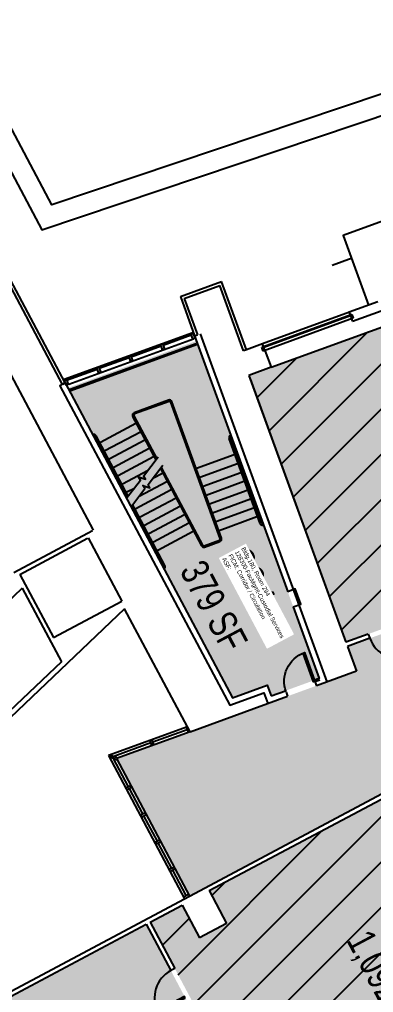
# Model space of a CAD drawing. Header units: inches. Extents: x 69211883 to 69217631, y 27675792 to 27679139.
# Drawn here: x 69212581 to 69212996, y 27676817 to 27677957 of the extents above; entities that cross this region are included whole.
import ezdxf
from ezdxf.enums import TextEntityAlignment as Align

# ---------------------------------------------------------------- set-up
doc = ezdxf.new("R2010")
doc.units = ezdxf.units.IN
doc.header["$LTSCALE"] = 0.25
doc.header["$MEASUREMENT"] = 0
doc.layers.get('0').update_dxf_attribs({"linetype": 'CONTINUOUS'})
for name, color, linetype in [('A-DOOR', 2, 'CONTINUOUS'), ('A-FLOR', 3, 'CONTINUOUS'), ('A-GLAZ', 1, 'CONTINUOUS'), ('A-IDEN-RNUM', 7, 'CONTINUOUS'), ('A-IDEN-SNUM', 4, 'CONTINUOUS'), ('A-IDEN-VNUM', 4, 'CONTINUOUS'), ('A-WALL', 5, 'CONTINUOUS'), ('AREA-TEXT', 3, 'CONTINUOUS'), ('Rooms-Capacity', 4, 'CONTINUOUS'), ('Rooms-Category-Color', 7, 'CONTINUOUS'), ('Rooms-College-Color', 7, 'CONTINUOUS'), ('Rooms-Department-Color', 7, 'CONTINUOUS'), ('Rooms-Division-Color', 7, 'CONTINUOUS'), ('Rooms-Information', 7, 'CONTINUOUS')]:
    doc.layers.add(name, color=color, linetype=linetype)
doc.styles.add('CP_AREA', font='arial.ttf', dxfattribs={"height": 15})
doc.styles.add('CP_ROOMSNUMBER', font='arial.ttf', dxfattribs={"height": 1})
doc.styles.add('CP_ROOMVNUMBER', font='arial.ttf', dxfattribs={"width": 0.85, "height": 0.075})
pattern_1 = [(45, (0, 0), (-26.516504294, 26.516504294), [])]

# ---------------------------------------------------------------- blocks, each defined once
blk = doc.blocks.new('Z08D36')
at = {"linetype": 'Continuous', "lineweight": -3}
blk.add_lwpolyline([(-18, 0), (-16.25, 0), (-16.25, 36), (-18, 36)], close=True, dxfattribs=at)
blk.add_arc((-18, 0), 36, 0, 90)

msp = doc.modelspace()

# ---------------------------------------------------------------- hatches: boundary and pattern name
at = {"layer": 'Rooms-Capacity'}
h = msp.add_hatch(dxfattribs=at)
h.set_pattern_fill('ANSI31', color=256, scale=300, style=0)
h.set_pattern_definition(pattern_1)
h.paths.add_polyline_path([(69212979.7, 27677587.1), (69213009.8, 27677598.1), (69213023.6, 27677603), (69213113.4, 27677635.7), (69213124.2, 27677606.1), (69213157.7, 27677618.2), (69213146.9, 27677647.8), (69213164, 27677654.1), (69213181.1, 27677660.3), (69213246.1, 27677683.9), (69213359.8, 27677371.4), (69213225.6, 27677322.5), (69213236.1, 27677293.6), (69213047, 27677224.8), (69213036.5, 27677253.7), (69212963.9, 27677227.3), (69212850.1, 27677539.8), (69212876.2, 27677549.3), (69212890.2, 27677554.4), (69212972.6, 27677584.4)])
h = msp.add_hatch(dxfattribs=at)
h.set_pattern_fill('ANSI31', color=256, scale=300, style=0)
h.set_pattern_definition(pattern_1)
h.paths.add_polyline_path([(69213267.4, 27676792.6), (69213266, 27676795.3), (69213293.1, 27676809.7), (69213230.4, 27676927.7), (69213203.2, 27676913.2), (69213184.9, 27676947.7), (69213212.1, 27676962.1), (69213153.9, 27677071.6), (69213126.7, 27677057.2), (69213105.6, 27677096.9), (69212803.6, 27676936.4), (69212824, 27676897.9), (69212792.2, 27676881), (69212771.8, 27676919.5), (69212734.4, 27676899.6), (69212910.6, 27676568.1), (69212948.1, 27676588), (69212933.6, 27676615.2), (69213049.5, 27676676.8), (69213063.9, 27676649.6), (69213197.7, 27676720.8), (69213183.3, 27676747.9), (69213267.4, 27676792.6)])
at = {"layer": 'Rooms-Category-Color', "true_color": 0xadadad}
for points in [[(69212976.2, 27677193.4), (69212694.8, 27677091), (69212780.4, 27676930), (69213301.9, 27677207.2), (69213301, 27677209.5), (69213528.3, 27677292.2), (69213538.8, 27677263.3), (69213637.9, 27677299.4), (69213627.3, 27677328.3), (69213899.8, 27677427.5), (69213910.4, 27677398.6), (69213993.1, 27677428.7), (69213982.5, 27677457.6), (69214016.4, 27677469.9), (69214026.9, 27677441), (69214104.1, 27677469.1), (69214093.5, 27677498), (69214238.7, 27677550.8), (69214249.2, 27677521.9), (69214346.4, 27677557.3), (69214335.9, 27677586.2), (69214608.4, 27677685.3), (69214618.9, 27677656.4), (69214703.5, 27677687.2), (69214693, 27677716.1), (69214963.6, 27677814.6), (69214930.8, 27677904.8), (69214834.9, 27677869.9), (69214812.5, 27677931.5), (69214733.6, 27677902.8), (69214756, 27677841.2), (69214556.2, 27677768.5), (69214545.6, 27677797.4), (69214461.1, 27677766.6), (69214471.6, 27677737.7), (69214181.5, 27677632.1), (69214170.9, 27677661), (69214077, 27677626.8), (69214087.5, 27677597.9), (69213946.4, 27677546.6), (69213935.9, 27677575.5), (69213853.2, 27677545.4), (69213863.7, 27677516.5), (69213714.3, 27677462.1), (69213703.8, 27677491), (69213624.9, 27677462.3), (69213629.8, 27677431.3), (69213593.1, 27677418), (69213582.6, 27677446.9), (69213264, 27677330.9), (69213274.5, 27677302), (69213042, 27677217.4), (69213031.5, 27677246.3), (69212965.7, 27677222.3)], [(69212637.9, 27677525.1), (69212778.2, 27677261.2), (69212830.9, 27677162), (69212871.7, 27677176.9), (69212876.3, 27677164.4), (69212932.7, 27677184.9), (69212788.8, 27677580.1)]]:
    msp.add_hatch(color=253, dxfattribs=at).paths.add_polyline_path(points)
at = {"layer": 'Rooms-Category-Color', "true_color": 0xe3f498}
for points in [[(69212979.7, 27677587.1), (69213009.8, 27677598.1), (69213023.6, 27677603), (69213113.4, 27677635.7), (69213124.2, 27677606.1), (69213157.7, 27677618.2), (69213146.9, 27677647.8), (69213164, 27677654.1), (69213181.1, 27677660.3), (69213246.1, 27677683.9), (69213359.8, 27677371.4), (69213225.6, 27677322.5), (69213236.1, 27677293.6), (69213047, 27677224.8), (69213036.5, 27677253.7), (69212963.9, 27677227.3), (69212850.1, 27677539.8), (69212876.2, 27677549.3), (69212890.2, 27677554.4), (69212972.6, 27677584.4)], [(69213267.4, 27676792.6), (69213266, 27676795.3), (69213293.1, 27676809.7), (69213230.4, 27676927.7), (69213203.2, 27676913.2), (69213184.9, 27676947.7), (69213212.1, 27676962.1), (69213153.9, 27677071.6), (69213126.7, 27677057.2), (69213105.6, 27677096.9), (69212803.6, 27676936.4), (69212824, 27676897.9), (69212792.2, 27676881), (69212771.8, 27676919.5), (69212734.4, 27676899.6), (69212910.6, 27676568.1), (69212948.1, 27676588), (69212933.6, 27676615.2), (69213049.5, 27676676.8), (69213063.9, 27676649.6), (69213197.7, 27676720.8), (69213183.3, 27676747.9), (69213267.4, 27676792.6)], [(69212406.3, 27676711.5), (69212500.8, 27676533.7), (69212829.9, 27676708.7), (69212729.8, 27676897.1), (69212469.9, 27676758.9), (69212490.3, 27676720.5), (69212458.5, 27676703.6), (69212443.7, 27676731.4)]]:
    msp.add_hatch(color=61, dxfattribs=at).paths.add_polyline_path(points)
at = {"layer": 'Rooms-College-Color', "true_color": 0xadadad}
for points in [[(69212976.2, 27677193.4), (69212694.8, 27677091), (69212780.4, 27676930), (69213301.9, 27677207.2), (69213301, 27677209.5), (69213528.3, 27677292.2), (69213538.8, 27677263.3), (69213637.9, 27677299.4), (69213627.3, 27677328.3), (69213899.8, 27677427.5), (69213910.4, 27677398.6), (69213993.1, 27677428.7), (69213982.5, 27677457.6), (69214016.4, 27677469.9), (69214026.9, 27677441), (69214104.1, 27677469.1), (69214093.5, 27677498), (69214238.7, 27677550.8), (69214249.2, 27677521.9), (69214346.4, 27677557.3), (69214335.9, 27677586.2), (69214608.4, 27677685.3), (69214618.9, 27677656.4), (69214703.5, 27677687.2), (69214693, 27677716.1), (69214963.6, 27677814.6), (69214930.8, 27677904.8), (69214834.9, 27677869.9), (69214812.5, 27677931.5), (69214733.6, 27677902.8), (69214756, 27677841.2), (69214556.2, 27677768.5), (69214545.6, 27677797.4), (69214461.1, 27677766.6), (69214471.6, 27677737.7), (69214181.5, 27677632.1), (69214170.9, 27677661), (69214077, 27677626.8), (69214087.5, 27677597.9), (69213946.4, 27677546.6), (69213935.9, 27677575.5), (69213853.2, 27677545.4), (69213863.7, 27677516.5), (69213714.3, 27677462.1), (69213703.8, 27677491), (69213624.9, 27677462.3), (69213629.8, 27677431.3), (69213593.1, 27677418), (69213582.6, 27677446.9), (69213264, 27677330.9), (69213274.5, 27677302), (69213042, 27677217.4), (69213031.5, 27677246.3), (69212965.7, 27677222.3)], [(69212637.9, 27677525.1), (69212778.2, 27677261.2), (69212830.9, 27677162), (69212871.7, 27677176.9), (69212876.3, 27677164.4), (69212932.7, 27677184.9), (69212788.8, 27677580.1)]]:
    msp.add_hatch(color=253, dxfattribs=at).paths.add_polyline_path(points)
at = {"layer": 'Rooms-College-Color', "true_color": 0xffe090}
for points in [[(69212979.7, 27677587.1), (69213009.8, 27677598.1), (69213023.6, 27677603), (69213113.4, 27677635.7), (69213124.2, 27677606.1), (69213157.7, 27677618.2), (69213146.9, 27677647.8), (69213164, 27677654.1), (69213181.1, 27677660.3), (69213246.1, 27677683.9), (69213359.8, 27677371.4), (69213225.6, 27677322.5), (69213236.1, 27677293.6), (69213047, 27677224.8), (69213036.5, 27677253.7), (69212963.9, 27677227.3), (69212850.1, 27677539.8), (69212876.2, 27677549.3), (69212890.2, 27677554.4), (69212972.6, 27677584.4)], [(69213267.4, 27676792.6), (69213266, 27676795.3), (69213293.1, 27676809.7), (69213230.4, 27676927.7), (69213203.2, 27676913.2), (69213184.9, 27676947.7), (69213212.1, 27676962.1), (69213153.9, 27677071.6), (69213126.7, 27677057.2), (69213105.6, 27677096.9), (69212803.6, 27676936.4), (69212824, 27676897.9), (69212792.2, 27676881), (69212771.8, 27676919.5), (69212734.4, 27676899.6), (69212910.6, 27676568.1), (69212948.1, 27676588), (69212933.6, 27676615.2), (69213049.5, 27676676.8), (69213063.9, 27676649.6), (69213197.7, 27676720.8), (69213183.3, 27676747.9), (69213267.4, 27676792.6)], [(69212406.3, 27676711.5), (69212500.8, 27676533.7), (69212829.9, 27676708.7), (69212729.8, 27676897.1), (69212469.9, 27676758.9), (69212490.3, 27676720.5), (69212458.5, 27676703.6), (69212443.7, 27676731.4)]]:
    msp.add_hatch(color=41, dxfattribs=at).paths.add_polyline_path(points)
at = {"layer": 'Rooms-Department-Color', "true_color": 0xacacac}
for points in [[(69212976.2, 27677193.4), (69212694.8, 27677091), (69212780.4, 27676930), (69213301.9, 27677207.2), (69213301, 27677209.5), (69213528.3, 27677292.2), (69213538.8, 27677263.3), (69213637.9, 27677299.4), (69213627.3, 27677328.3), (69213899.8, 27677427.5), (69213910.4, 27677398.6), (69213993.1, 27677428.7), (69213982.5, 27677457.6), (69214016.4, 27677469.9), (69214026.9, 27677441), (69214104.1, 27677469.1), (69214093.5, 27677498), (69214238.7, 27677550.8), (69214249.2, 27677521.9), (69214346.4, 27677557.3), (69214335.9, 27677586.2), (69214608.4, 27677685.3), (69214618.9, 27677656.4), (69214703.5, 27677687.2), (69214693, 27677716.1), (69214963.6, 27677814.6), (69214930.8, 27677904.8), (69214834.9, 27677869.9), (69214812.5, 27677931.5), (69214733.6, 27677902.8), (69214756, 27677841.2), (69214556.2, 27677768.5), (69214545.6, 27677797.4), (69214461.1, 27677766.6), (69214471.6, 27677737.7), (69214181.5, 27677632.1), (69214170.9, 27677661), (69214077, 27677626.8), (69214087.5, 27677597.9), (69213946.4, 27677546.6), (69213935.9, 27677575.5), (69213853.2, 27677545.4), (69213863.7, 27677516.5), (69213714.3, 27677462.1), (69213703.8, 27677491), (69213624.9, 27677462.3), (69213629.8, 27677431.3), (69213593.1, 27677418), (69213582.6, 27677446.9), (69213264, 27677330.9), (69213274.5, 27677302), (69213042, 27677217.4), (69213031.5, 27677246.3), (69212965.7, 27677222.3)], [(69212637.9, 27677525.1), (69212778.2, 27677261.2), (69212830.9, 27677162), (69212871.7, 27677176.9), (69212876.3, 27677164.4), (69212932.7, 27677184.9), (69212788.8, 27677580.1)]]:
    msp.add_hatch(color=253, dxfattribs=at).paths.add_polyline_path(points)
at = {"layer": 'Rooms-Department-Color', "true_color": 0xffe090}
for points in [[(69212979.7, 27677587.1), (69213009.8, 27677598.1), (69213023.6, 27677603), (69213113.4, 27677635.7), (69213124.2, 27677606.1), (69213157.7, 27677618.2), (69213146.9, 27677647.8), (69213164, 27677654.1), (69213181.1, 27677660.3), (69213246.1, 27677683.9), (69213359.8, 27677371.4), (69213225.6, 27677322.5), (69213236.1, 27677293.6), (69213047, 27677224.8), (69213036.5, 27677253.7), (69212963.9, 27677227.3), (69212850.1, 27677539.8), (69212876.2, 27677549.3), (69212890.2, 27677554.4), (69212972.6, 27677584.4)], [(69213267.4, 27676792.6), (69213266, 27676795.3), (69213293.1, 27676809.7), (69213230.4, 27676927.7), (69213203.2, 27676913.2), (69213184.9, 27676947.7), (69213212.1, 27676962.1), (69213153.9, 27677071.6), (69213126.7, 27677057.2), (69213105.6, 27677096.9), (69212803.6, 27676936.4), (69212824, 27676897.9), (69212792.2, 27676881), (69212771.8, 27676919.5), (69212734.4, 27676899.6), (69212910.6, 27676568.1), (69212948.1, 27676588), (69212933.6, 27676615.2), (69213049.5, 27676676.8), (69213063.9, 27676649.6), (69213197.7, 27676720.8), (69213183.3, 27676747.9), (69213267.4, 27676792.6)], [(69212406.3, 27676711.5), (69212500.8, 27676533.7), (69212829.9, 27676708.7), (69212729.8, 27676897.1), (69212469.9, 27676758.9), (69212490.3, 27676720.5), (69212458.5, 27676703.6), (69212443.7, 27676731.4)]]:
    msp.add_hatch(color=41, dxfattribs=at).paths.add_polyline_path(points)
at = {"layer": 'Rooms-Division-Color', "true_color": 0xadadad}
for points in [[(69212976.2, 27677193.4), (69212694.8, 27677091), (69212780.4, 27676930), (69213301.9, 27677207.2), (69213301, 27677209.5), (69213528.3, 27677292.2), (69213538.8, 27677263.3), (69213637.9, 27677299.4), (69213627.3, 27677328.3), (69213899.8, 27677427.5), (69213910.4, 27677398.6), (69213993.1, 27677428.7), (69213982.5, 27677457.6), (69214016.4, 27677469.9), (69214026.9, 27677441), (69214104.1, 27677469.1), (69214093.5, 27677498), (69214238.7, 27677550.8), (69214249.2, 27677521.9), (69214346.4, 27677557.3), (69214335.9, 27677586.2), (69214608.4, 27677685.3), (69214618.9, 27677656.4), (69214703.5, 27677687.2), (69214693, 27677716.1), (69214963.6, 27677814.6), (69214930.8, 27677904.8), (69214834.9, 27677869.9), (69214812.5, 27677931.5), (69214733.6, 27677902.8), (69214756, 27677841.2), (69214556.2, 27677768.5), (69214545.6, 27677797.4), (69214461.1, 27677766.6), (69214471.6, 27677737.7), (69214181.5, 27677632.1), (69214170.9, 27677661), (69214077, 27677626.8), (69214087.5, 27677597.9), (69213946.4, 27677546.6), (69213935.9, 27677575.5), (69213853.2, 27677545.4), (69213863.7, 27677516.5), (69213714.3, 27677462.1), (69213703.8, 27677491), (69213624.9, 27677462.3), (69213629.8, 27677431.3), (69213593.1, 27677418), (69213582.6, 27677446.9), (69213264, 27677330.9), (69213274.5, 27677302), (69213042, 27677217.4), (69213031.5, 27677246.3), (69212965.7, 27677222.3)], [(69212637.9, 27677525.1), (69212778.2, 27677261.2), (69212830.9, 27677162), (69212871.7, 27677176.9), (69212876.3, 27677164.4), (69212932.7, 27677184.9), (69212788.8, 27677580.1)]]:
    msp.add_hatch(color=253, dxfattribs=at).paths.add_polyline_path(points)
at = {"layer": 'Rooms-Division-Color', "true_color": 0xffe090}
for points in [[(69212979.7, 27677587.1), (69213009.8, 27677598.1), (69213023.6, 27677603), (69213113.4, 27677635.7), (69213124.2, 27677606.1), (69213157.7, 27677618.2), (69213146.9, 27677647.8), (69213164, 27677654.1), (69213181.1, 27677660.3), (69213246.1, 27677683.9), (69213359.8, 27677371.4), (69213225.6, 27677322.5), (69213236.1, 27677293.6), (69213047, 27677224.8), (69213036.5, 27677253.7), (69212963.9, 27677227.3), (69212850.1, 27677539.8), (69212876.2, 27677549.3), (69212890.2, 27677554.4), (69212972.6, 27677584.4)], [(69213267.4, 27676792.6), (69213266, 27676795.3), (69213293.1, 27676809.7), (69213230.4, 27676927.7), (69213203.2, 27676913.2), (69213184.9, 27676947.7), (69213212.1, 27676962.1), (69213153.9, 27677071.6), (69213126.7, 27677057.2), (69213105.6, 27677096.9), (69212803.6, 27676936.4), (69212824, 27676897.9), (69212792.2, 27676881), (69212771.8, 27676919.5), (69212734.4, 27676899.6), (69212910.6, 27676568.1), (69212948.1, 27676588), (69212933.6, 27676615.2), (69213049.5, 27676676.8), (69213063.9, 27676649.6), (69213197.7, 27676720.8), (69213183.3, 27676747.9), (69213267.4, 27676792.6)], [(69212406.3, 27676711.5), (69212500.8, 27676533.7), (69212829.9, 27676708.7), (69212729.8, 27676897.1), (69212469.9, 27676758.9), (69212490.3, 27676720.5), (69212458.5, 27676703.6), (69212443.7, 27676731.4)]]:
    msp.add_hatch(color=41, dxfattribs=at).paths.add_polyline_path(points)

# ---------------------------------------------------------------- linework, layer by layer
at = {"layer": 'A-FLOR'}
for p, q in [((69212640.8, 27677523.5), (69212788.3, 27677577.2)), ((69212641.4, 27677522.1), (69212788.8, 27677575.8)), ((69212788.8, 27677575.8), (69212788.3, 27677577.2)), ((69212641.4, 27677522.1), (69212640.8, 27677523.5)), ((69212756.1, 27677510.8, 0), (69212715.5, 27677496)), ((69212756.6, 27677509.4), (69212716.1, 27677494.6)), ((69212816.6, 27677348.7, 0), (69212758.5, 27677508.5, 0)), ((69212818, 27677349.2, 0), (69212759.9, 27677509, 0)), ((69212676.2, 27677461.6), (69212717.7, 27677483.7)), ((69212713.9, 27677491.8), (69212741, 27677440.8)), ((69212715.2, 27677492.5), (69212742.1, 27677442.1)), ((69212667.3, 27677470.4, 0), (69212668, 27677469.1, 0)), ((69212681.4, 27677451.9), (69212722.9, 27677473.9)), ((69212707.6, 27677397.2), (69212669.8, 27677468.4)), ((69212708.6, 27677398.5, 0), (69212671.1, 27677469.1, 0)), ((69212673.5, 27677461.3), (69212672.2, 27677460.6)), ((69212674, 27677460.4), (69212672.7, 27677459.7)), ((69212686.5, 27677442.2), (69212728, 27677464.2)), ((69212863.5, 27677366.3, 0), (69212827.2, 27677465.9, 0)), ((69212864.9, 27677366.8, 0), (69212828.6, 27677466.5, 0)), ((69212831.3, 27677458.9), (69212832.8, 27677459.4)), ((69212691.7, 27677432.4), (69212733.2, 27677454.5)), ((69212831.7, 27677458), (69212833.1, 27677458.5)), ((69212696.8, 27677422.7), (69212738.3, 27677444.8)), ((69212833.1, 27677446.8, 0), (69212788.9, 27677430.7, 0)), ((69212836.9, 27677436.4, 0), (69212792.7, 27677420.4, 0)), ((69212702, 27677413), (69212732, 27677429)), ((69212737.7, 27677419.6), (69212748.7, 27677425.4)), ((69212746.4, 27677430.8), (69212794.5, 27677340.2)), ((69212747.4, 27677432.1), (69212795.8, 27677340.9)), ((69212796.5, 27677410, 0), (69212840.6, 27677426.1, 0)), ((69212694.2, 27677422.4), (69212692.9, 27677421.7)), ((69212694.6, 27677421.6), (69212693.3, 27677420.9)), ((69212721.6, 27677398.5), (69212753.8, 27677415.7)), ((69212800.2, 27677399.7, 0), (69212844.4, 27677415.8, 0)), ((69212846.6, 27677417.1), (69212848, 27677417.6)), ((69212846.9, 27677416.2), (69212848.3, 27677416.7)), ((69212707.2, 27677403.3), (69212715.9, 27677407.9)), ((69212717.5, 27677383.9), (69212759, 27677406)), ((69212804, 27677389.4, 0), (69212848.1, 27677405.4, 0)), ((69212722.7, 27677374.2), (69212764.2, 27677396.2)), ((69212807.7, 27677379, 0), (69212851.9, 27677395.1, 0)), ((69212750.5, 27677316.6, 0), (69212712.9, 27677387.2)), ((69212751.8, 27677317.3, 0), (69212713.9, 27677388.5)), ((69212727.8, 27677364.5), (69212769.3, 27677386.5)), ((69212811.5, 27677368.7, 0), (69212855.7, 27677384.8, 0)), ((69212733, 27677354.7), (69212774.5, 27677376.8)), ((69212815.3, 27677358.3, 0), (69212859.4, 27677374.4, 0)), ((69212861.4, 27677376.2), (69212862.8, 27677376.7)), ((69212861.8, 27677375.3), (69212863.2, 27677375.8)), ((69212727.7, 27677359.3), (69212726.4, 27677358.6)), ((69212728.2, 27677358.4), (69212726.9, 27677357.7)), ((69212738.2, 27677345), (69212779.7, 27677367.1)), ((69212743.3, 27677335.3), (69212784.8, 27677357.4)), ((69212866.8, 27677365.9, 0), (69212867.3, 27677364.5, 0)), ((69212797.7, 27677340.2), (69212815.7, 27677346.8, 0)), ((69212798.2, 27677338.8), (69212816.3, 27677345.4, 0)), ((69212745.8, 27677325.3), (69212744.5, 27677324.6)), ((69212746.3, 27677324.4), (69212745, 27677323.7)), ((69212750.8, 27677313.3, 0), (69212750.1, 27677314.6, 0))]:
    msp.add_line(p, q, dxfattribs=at)
msp.add_lwpolyline([(69213668.2, 27677855.9), (69213634.4, 27677948.7), (69212960.9, 27677703.6), (69212990.6, 27677622.1)], dxfattribs=at)
at = {"layer": 'A-FLOR', "elevation": 0}
for points in [[(69212706.4, 27677395.6), (69212722.9, 27677417.2), (69212720.6, 27677420.9), (69212728.9, 27677418.2), (69212726.6, 27677421.9), (69212744, 27677444.6)], [(69212711.7, 27677385.6), (69212728.2, 27677407.2), (69212725.9, 27677410.9), (69212734.2, 27677408.2), (69212731.9, 27677411.9), (69212749.3, 27677434.6)]]:
    msp.add_lwpolyline(points, dxfattribs=at)
at = {"layer": 'A-FLOR', "extrusion": (-3.78594e-07, -1.37805e-07, 1)}
msp.add_arc((69212757.1, 27677508, -30), 3, 19.9999, 110, dxfattribs=at)
at = {"layer": 'A-FLOR'}
for centre, radius, start, end in [((69212757.1, 27677508, 0), 1.5, 19.9999, 110), ((69212716.6, 27677493.2), 3, 110, 208), ((69212716.6, 27677493.2), 1.5, 110, 208), ((69212668.4, 27677467.7, 0), 3, 27.9001, 113.1199), ((69212668.4, 27677467.7, 0), 1.5, 27.9001, 108.306), ((69212830, 27677467, 0), 3, 119.6002, 199.9999), ((69212830, 27677467, 0), 1.5, 129.484, 199.9999), ((69212866.3, 27677367.3, 0), 3, 199.9999, 280.4191), ((69212866.3, 27677367.3, 0), 1.5, 199.9999, 270.5562), ((69212815.2, 27677348.2, 0), 1.5, 290, 19.9999), ((69212815.2, 27677348.2, 0), 3, 290, 19.9999), ((69212797.2, 27677341.6), 3, 208, 290), ((69212797.2, 27677341.6), 1.5, 208, 290), ((69212749.2, 27677315.8, 0), 1.5, 307.6941, 31.7626), ((69212749.2, 27677315.8, 0), 3, 302.8802, 29.8803)]:
    msp.add_arc(centre, radius, start, end, dxfattribs=at)
at = {"layer": 'A-GLAZ'}
for p, q in [((69212971.2, 27677676.9), (69212947.8, 27677668.4)), ((69212876.2, 27677549.3), (69213113.4, 27677635.7)), ((69212968.1, 27677613.9), (69212866.2, 27677576.8)), ((69212969.1, 27677610.5), (69212867.3, 27677573.4)), ((69212969.5, 27677609.5), (69212867.6, 27677572.5)), ((69212969.1, 27677610.5), (69212970.7, 27677606)), ((69212972.6, 27677606.7), (69212867, 27677568.3)), ((69212633.5, 27677535.2), (69212784.3, 27677590.1)), ((69212749.2, 27677576.3), (69212785.4, 27677589.4)), ((69212749.6, 27677575.3), (69212782.6, 27677587.4)), ((69212793.1, 27677588.5), (69212941.5, 27677180.8)), ((69212639, 27677529.5), (69212785.2, 27677582.7)), ((69212711.8, 27677562.6), (69212746.9, 27677575.4)), ((69212712.1, 27677561.7), (69212747.2, 27677574.5)), ((69212868.9, 27677568.9), (69212867.3, 27677573.4)), ((69212674.3, 27677549), (69212709.4, 27677561.8)), ((69212674.6, 27677548.1), (69212709.8, 27677560.8)), ((69212633.1, 27677534), (69212671.9, 27677548.1)), ((69212636.5, 27677534.2), (69212672.3, 27677547.2)), ((69212634.8, 27677530.9), (69212631.6, 27677529.2)), ((69212778.1, 27677128.2), (69212685.5, 27677094.6)), ((69212781.2, 27677122.4), (69212694.8, 27677091)), ((69212777.7, 27677124.6), (69212737.7, 27677110.1)), ((69212776.6, 27677127.7), (69212778.8, 27677121.6)), ((69212735.4, 27677109.3), (69212691.9, 27677093.4)), ((69212736.5, 27677106.2), (69212734.3, 27677112.3)), ((69212738.9, 27677107.1), (69212736.6, 27677113.2)), ((69212685.5, 27677094.6), (69212774.7, 27676926.9)), ((69212696.6, 27677091.7), (69212687.3, 27677095.2)), ((69212695.7, 27677089.3), (69212686.4, 27677092.9)), ((69212691, 27677091.1), (69212708.6, 27677058.1)), ((69212694.8, 27677091), (69212780.4, 27676930)), ((69212705.7, 27677056.6), (69212711.4, 27677059.7)), ((69212706.9, 27677054.4), (69212712.6, 27677057.4)), ((69212709.7, 27677055.9), (69212725.5, 27677026.3)), ((69212722.6, 27677024.7), (69212728.4, 27677027.8)), ((69212723.8, 27677022.5), (69212729.6, 27677025.6)), ((69212726.7, 27677024.1), (69212742.5, 27676994.4)), ((69212739.6, 27676992.9), (69212745.3, 27676995.9)), ((69212740.8, 27676990.7), (69212746.5, 27676993.7)), ((69212743.6, 27676992.2), (69212759.4, 27676962.5)), ((69212756.5, 27676961), (69212762.3, 27676964)), ((69212757.7, 27676958.8), (69212763.4, 27676961.8)), ((69212760.6, 27676960.3), (69212776.4, 27676930.6)), ((69212773.5, 27676929.1), (69212779.2, 27676932.2)), ((69212774.7, 27676926.9), (69212780.4, 27676930))]:
    msp.add_line(p, q, dxfattribs=at)
for points in [[(69213633.8, 27677947.2), (69213590.5, 27678066.1), (69212619.2, 27677739.4), (69212518.3, 27677929.2), (69212497.7, 27677916.9), (69212607.6, 27677710.2), (69213576, 27678035.9), (69213611.3, 27677939), (69213633.8, 27677947.2)], [(69212782, 27677589.3), (69212784.3, 27677590.1), (69212786.8, 27677583.3), (69212784.4, 27677582.4)], [(69212746.6, 27677576.4), (69212748.9, 27677577.2), (69212751.4, 27677570.4), (69212749, 27677569.6)], [(69212709.1, 27677562.7), (69212711.4, 27677563.6), (69212713.9, 27677556.8), (69212711.6, 27677555.9)], [(69212671.6, 27677549.1), (69212674, 27677549.9), (69212676.4, 27677543.1), (69212674.1, 27677542.3)], [(69212633.5, 27677535.2), (69212635.9, 27677536.1), (69212638.3, 27677529.3), (69212636, 27677528.4)]]:
    msp.add_lwpolyline(points, close=True, dxfattribs=at)
msp.add_lwpolyline([(69212634.8, 27677530.9), (69212628.7, 27677527.7), (69212827.7, 27677153.5), (69212867.6, 27677168.1), (69212872.2, 27677155.6)], dxfattribs=at)
at = {"layer": 'A-WALL'}
for p, q in [((69212631.6, 27677529.2), (69212493.2, 27677789.5)), ((69212634.8, 27677530.9), (69212494.9, 27677793.9)), ((69212466.2, 27677737.2), (69212667.6, 27677358.5)), ((69212769.8, 27677632.2), (69212818.2, 27677649.8)), ((69212774.4, 27677630), (69212816, 27677645.1)), ((69212843.9, 27677568.7), (69212816, 27677645.1)), ((69212847.3, 27677569.9), (69212818.2, 27677649.8)), ((69212769.8, 27677632.2), (69212786.6, 27677586.1)), ((69212774.4, 27677630), (69212790, 27677587.4)), ((69213001.4, 27677626), (69212967.9, 27677613.8)), ((69212967.9, 27677613.8), (69212969.1, 27677610.5)), ((69212971, 27677611.2), (69212969.1, 27677610.5)), ((69212971, 27677611.2), (69212972.6, 27677606.7)), ((69213005.3, 27677615.2), (69212971.8, 27677603)), ((69212972.6, 27677606.7), (69212970.7, 27677606)), ((69212971.8, 27677603), (69212970.7, 27677606)), ((69212786.6, 27677586.1), (69212790, 27677587.4)), ((69212786.6, 27677586.2), (69212895.7, 27677286.5)), ((69212866.1, 27677576.8), (69212847.3, 27677569.9)), ((69212867.3, 27677573.4), (69212865.4, 27677572.7)), ((69212867.3, 27677573.4), (69212866.1, 27677576.8)), ((69212847.3, 27677569.9), (69212843.9, 27677568.7)), ((69212867, 27677568.3), (69212865.4, 27677572.7)), ((69212868.9, 27677568.9), (69212867, 27677568.3)), ((69212868.9, 27677568.9), (69212876.1, 27677549.3)), ((69212876.1, 27677549.3), (69212850.1, 27677539.8)), ((69212850.1, 27677539.8), (69212963.9, 27677227.3)), ((69212851.6, 27677535.8), (69212963.9, 27677227.3)), ((69212574.6, 27677309), (69212666.8, 27677358.1)), ((69212581.7, 27677306.8), (69212661.1, 27677349.2)), ((69212661.8, 27677349.5), (69212701.3, 27677275.4)), ((69212581.7, 27677306.8), (69212621.2, 27677232.7)), ((69212584.5, 27677290.5), (69212381.5, 27677097.6)), ((69212584.5, 27677290.5), (69212630.3, 27677204.4)), ((69212704.5, 27677266.6), (69212368.1, 27676947)), ((69212621.2, 27677232.7), (69212701.3, 27677275.4)), ((69212781.2, 27677122.4), (69212704.5, 27677266.6)), ((69212990.2, 27677236.8), (69212963.9, 27677227.3)), ((69212992, 27677231.9), (69212965.7, 27677222.3)), ((69212990.2, 27677236.8), (69212992, 27677231.9)), ((69212965.7, 27677222.3), (69212976.2, 27677193.4)), ((69212630.3, 27677204.4), (69212465.1, 27677047.5)), ((69212976.2, 27677193.4), (69212929.4, 27677176.4)), ((69212927.6, 27677181.3), (69212933.2, 27677183.4)), ((69212927.6, 27677181.3), (69212929.4, 27677176.4)), ((69212781.2, 27677122.4), (69212895.5, 27677164.1)), ((69212893.8, 27677169), (69212895.5, 27677164.1)), ((69212780.4, 27676930), (69213134.9, 27677118.4)), ((69212803.6, 27676936.4), (69213105.6, 27677096.9)), ((69212803.6, 27676936.4), (69212824, 27676897.9)), ((69212458.8, 27676758.9), (69212774.7, 27676926.9)), ((69212734.4, 27676899.6), (69212771.8, 27676919.5)), ((69212771.8, 27676919.5), (69212792.2, 27676881)), ((69212469.9, 27676758.9), (69212729.8, 27676897.1)), ((69212729.8, 27676897.1), (69212758.6, 27676842.8)), ((69212734.4, 27676899.6), (69212763.3, 27676845.3)), ((69212824, 27676897.9), (69212792.2, 27676881)), ((69212763.3, 27676845.3), (69212758.6, 27676842.8))]:
    msp.add_line(p, q, dxfattribs=at)
for points in [[(69212634.8, 27677530.9), (69212830.9, 27677162), (69212871.7, 27677177), (69212876.3, 27677164.4)], [(69212902.2, 27677268.7), (69212911.1, 27677271.9), (69212904.6, 27677289.8), (69212895.7, 27677286.5)], [(69212902.2, 27677268.7), (69212932.7, 27677184.9), (69212927, 27677182.9)], [(69212876.3, 27677164.4), (69212893.2, 27677170.5)]]:
    msp.add_lwpolyline(points, dxfattribs=at)

# ---------------------------------------------------------------- block references
at = {"layer": 'A-DOOR'}
for p, rotation in [((69213008.9, 27677238.1), 199.9999207459744), ((69212767.1, 27676826.9), 117.9999869319118)]:
    msp.add_blockref('Z08D36', p, dxfattribs=dict(at, rotation=rotation))
at = {"layer": 'A-DOOR', "xscale": -1, "rotation": 19.99990215239959}
msp.add_blockref('Z08D36', (69212910.7, 27677175.2), dxfattribs=at)

# ---------------------------------------------------------------- texts
at = {"layer": 'A-IDEN-RNUM', "style": 'CP_ROOMSNUMBER'}
msp.add_text('0294-00', height=1, dxfattribs=at).set_placement((69212846.8, 27677299.6), align=Align.MIDDLE)
at = {"layer": 'A-IDEN-SNUM', "style": 'CP_ROOMSNUMBER'}
msp.add_text('1800029400', height=1, dxfattribs=at).set_placement((69212846.8, 27677299.6), align=Align.MIDDLE)
at = {"layer": 'A-IDEN-VNUM', "style": 'CP_ROOMVNUMBER', "width": 0.85}
msp.add_text('294', height=36, rotation=298, dxfattribs=at).set_placement((69212850.7, 27677301.7), align=Align.MIDDLE)
at = {"layer": 'AREA-TEXT', "style": 'CP_AREA', "width": 0.75}
for s, p in [('379 SF', (69212809.2, 27677269.7)), ('1,092 SF', (69213011.6, 27676824))]:
    msp.add_text(s, height=33, rotation=298, dxfattribs=at).set_placement(p, align=Align.MIDDLE_CENTER)

# ---------------------------------------------------------------- next in the draw order: texts
at = {"layer": 'Rooms-Information', "insert": (69212818.3, 27677324.8), "char_height": 5.143, "width": 115.2, "attachment_point": 7, "rotation": 298, "style": 'CP_ROOMVNUMBER', "bg_fill": 3, "box_fill_scale": 1.5, "bg_fill_color": 256, "bg_fill_true_color": 13158600, "bg_fill_transparency": 0}
msp.add_mtext('Bldg.180, Room 294^M^J128300-FacMgmt-Custodial Services^M^JFICM: Corridor / Circulation^M^JASF: ', dxfattribs=at)

doc.saveas('drawing.dxf')
